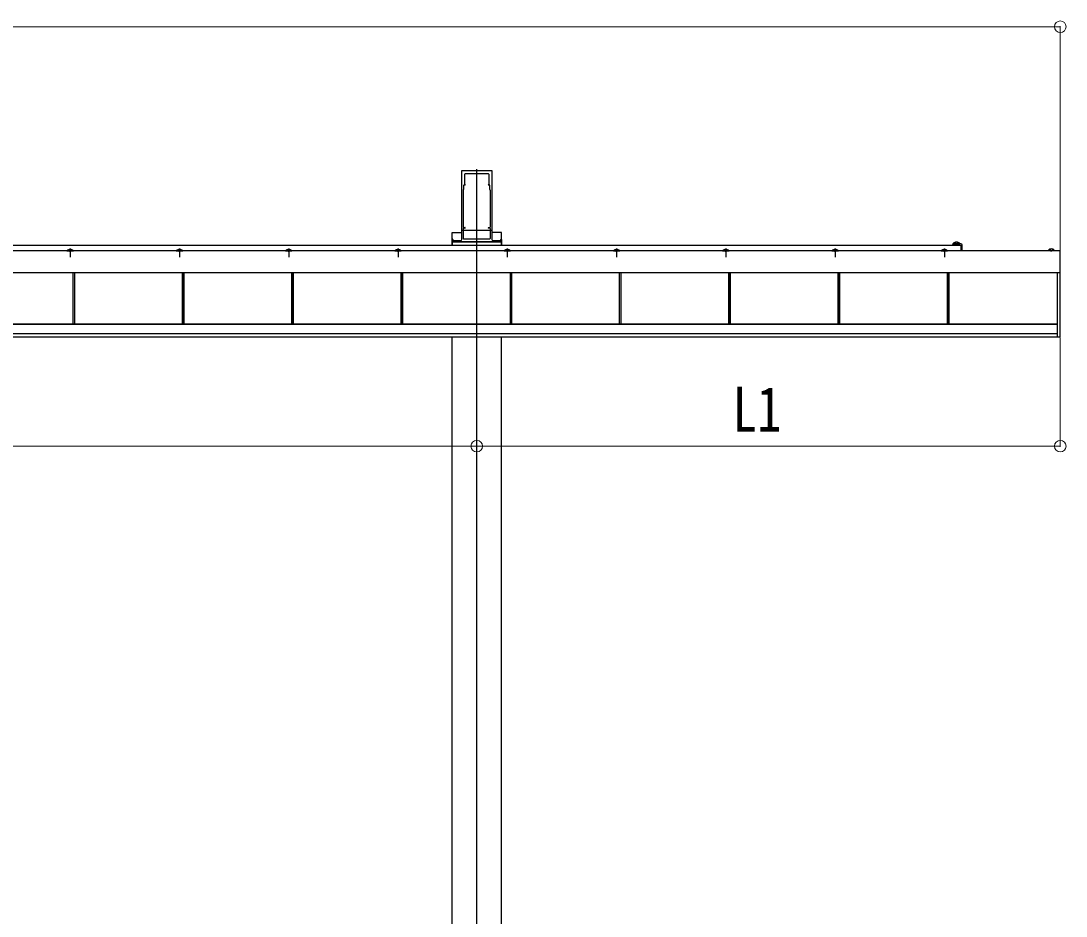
# Model space of a CAD drawing. Units: millimetres, scale not verified. Extents: x -10512 to 10512, y -7425 to 7425.
# Drawn here: x 42 to 1955, y -3119 to -1480 of the extents above; entities that cross this region are included whole.
import ezdxf
from ezdxf.enums import TextEntityAlignment as Align

# ---------------------------------------------------------------- set-up
doc = ezdxf.new("R2010")
doc.units = ezdxf.units.MM
doc.header["$LTSCALE"] = 30
for name, color, linetype in [('0-0_0', 7, 'Continuous'), ('0-4_YKK_12', 2, 'Continuous'), ('0-6_YKK_A1', 4, 'Continuous')]:
    doc.layers.add(name, color=color, linetype=linetype)
doc.layers.add('0-7_YKK_D', color=6, linetype='Continuous', lineweight=18)
doc.styles.add('ＭＳ ゴシック', font='')
doc.styles.get('ＭＳ ゴシック').set_extended_font_data('MS Gothic')

msp = doc.modelspace()

# ---------------------------------------------------------------- linework, layer by layer
at = {"layer": '0-0_0'}
for p, q in [((848.51, -1879.82), (848.51, -1754.89)), ((849.51, -1753.89), (902.51, -1753.89)), ((897.51, -1759.89), (854.51, -1759.89)), ((903.51, -1754.89), (903.51, -1879.82)), ((853.51, -1760.89), (853.51, -1778.59)), ((853.81, -1778.89), (854.26, -1778.89)), ((897.76, -1778.89), (898.21, -1778.89)), ((898.51, -1778.59), (898.51, -1760.89)), ((851.01, -1790.01), (851.01, -1856.82)), ((851.92, -1788.98), (851.09, -1789.8)), ((852.01, -1781.39), (852.01, -1788.76)), ((854.26, -1780.39), (853.01, -1780.39)), ((899.01, -1780.39), (897.76, -1780.39)), ((900.01, -1788.76), (900.01, -1781.39)), ((900.92, -1789.8), (900.09, -1788.98)), ((901.01, -1856.82), (901.01, -1790.01)), ((851.01, -1860.32), (851.01, -1877.82)), ((852.01, -1857.82), (854.26, -1857.82)), ((854.26, -1859.32), (852.01, -1859.32)), ((897.76, -1857.82), (900.01, -1857.82)), ((900.01, -1859.32), (897.76, -1859.32)), ((901.01, -1877.82), (901.01, -1860.32)), ((831.01, -1883.32), (831.01, -1879.92)), ((920.01, -1884.32), (832.01, -1884.32)), ((832.21, -1879.92), (832.21, -1881.52)), ((832.51, -1881.82), (846.51, -1881.82)), ((852.01, -1878.82), (900.01, -1878.82)), ((905.51, -1881.82), (919.51, -1881.82)), ((919.81, -1881.52), (919.81, -1879.92)), ((921.01, -1879.92), (921.01, -1883.32)), ((1753.55, -1887.83), (1748.26, -1887.83)), ((1748.26, -1890.33), (1761.71, -1890.33)), ((1762.01, -1887.83), (1754.46, -1887.83)), ((1762.01, -1890.63), (1762.01, -1900.33)), ((1764.51, -1900.33), (1764.51, -1890.33))]:
    msp.add_line(p, q, dxfattribs=at)
for centre, radius, start, end in [((849.51, -1754.89), 1, 90, 180), ((854.51, -1760.89), 1, 90, 180), ((897.51, -1760.89), 1, 0, 90), ((902.51, -1754.89), 1, 0, 90), ((853.81, -1778.59), 0.3, 180, 270), ((854.26, -1779.64), 0.75, 270, 90), ((897.76, -1779.64), 0.75, 90, 270), ((898.21, -1778.59), 0.3, 270, 360), ((851.31, -1790.01), 0.3, 135, 180), ((851.71, -1788.76), 0.3, 315, 0), ((853.01, -1781.39), 1, 90, 180), ((899.01, -1781.39), 1, 360, 90), ((900.31, -1788.76), 0.3, 180, 225), ((900.71, -1790.01), 0.3, 0, 45), ((852.01, -1856.82), 1, 180, 270), ((852.01, -1860.32), 1, 90, 180), ((854.26, -1858.57), 0.75, 270, 90), ((897.76, -1858.57), 0.75, 90, 270), ((900.01, -1856.82), 1, 270, 0), ((900.01, -1860.32), 1, 0, 90), ((831.61, -1879.92), 0.6, 0, 180), ((832.01, -1883.32), 1, 180, 270), ((832.51, -1881.52), 0.3, 180, 270), ((846.51, -1879.82), 2, 270, 0), ((852.01, -1877.82), 1, 180, 270), ((900.01, -1877.82), 1, 270, 0), ((905.51, -1879.82), 2, 180, 270), ((919.51, -1881.52), 0.3, 270, 0), ((920.41, -1879.92), 0.6, 0, 180), ((920.01, -1883.32), 1, 270, 0), ((1748.26, -1889.08), 1.25, 90, 270), ((1753.55, -1888.03), 0.2, 23.57818, 90), ((1754.01, -1887.83), 0.3, 203.57818, 336.42182), ((1754.46, -1888.03), 0.2, 90, 156.42182), ((1761.71, -1890.63), 0.3, 0, 90), ((1762.01, -1890.33), 2.5, 0, 90)]:
    msp.add_arc(centre, radius, start, end, dxfattribs=at)
at = {"layer": '0-4_YKK_12'}
msp.add_line((876.01, -4808.53), (876.01, -1751.39), dxfattribs=at)
at = {"layer": '0-6_YKK_A1'}
for p, q in [((848.51, -1753.89), (903.51, -1753.89)), ((848.51, -1875.24), (848.51, -1753.89)), ((903.51, -1753.89), (903.51, -1875.24)), ((830.81, -1890.33), (830.81, -1866.98)), ((830.81, -1866.98), (848.51, -1866.98)), ((848.51, -1862.76), (903.51, -1862.76)), ((921.21, -1866.98), (903.51, -1866.98)), ((921.21, -1890.33), (921.21, -1866.98)), ((-2883.99, -1890.33), (1748.26, -1890.33)), ((831.01, -1883.32), (831.01, -1890.33)), ((832.01, -1884.32), (920.01, -1884.32)), ((921.01, -1883.32), (921.01, -1890.33)), ((1748.11, -1887.32), (1748.11, -1887.83)), ((1748.11, -1887.83), (1759.91, -1887.83)), ((-3065.99, -1900.33), (1944.01, -1900.33)), ((137.81, -1901.41), (126.01, -1901.41)), ((131.91, -1896.41), (131.91, -1912.41)), ((137.81, -1900.9), (137.81, -1901.41)), ((337.81, -1901.41), (326.01, -1901.41)), ((331.91, -1896.41), (331.91, -1912.41)), ((337.81, -1900.9), (337.81, -1901.41)), ((537.81, -1901.41), (526.01, -1901.41)), ((531.91, -1896.41), (531.91, -1912.41)), ((537.81, -1900.9), (537.81, -1901.41)), ((737.81, -1901.41), (726.01, -1901.41)), ((731.91, -1896.41), (731.91, -1912.41)), ((737.81, -1900.9), (737.81, -1901.41)), ((937.81, -1901.41), (926.01, -1901.41)), ((931.91, -1896.41), (931.91, -1912.41)), ((937.81, -1900.9), (937.81, -1901.41)), ((1137.81, -1901.41), (1126.01, -1901.41)), ((1131.91, -1896.41), (1131.91, -1912.41)), ((1137.81, -1900.9), (1137.81, -1901.41)), ((1337.81, -1901.41), (1326.01, -1901.41)), ((1331.91, -1896.41), (1331.91, -1912.41)), ((1337.81, -1900.9), (1337.81, -1901.41)), ((1537.81, -1901.41), (1526.01, -1901.41)), ((1531.91, -1896.41), (1531.91, -1912.41)), ((1537.81, -1900.9), (1537.81, -1901.41)), ((1737.81, -1901.41), (1726.01, -1901.41)), ((1731.91, -1896.41), (1731.91, -1912.41)), ((1737.81, -1900.9), (1737.81, -1901.41)), ((1921.61, -1899.9), (1921.61, -1900.41)), ((1921.61, -1900.41), (1933.41, -1900.41)), ((1943.51, -1940.48), (1943.51, -1900.33)), ((1944.01, -1940.48), (1944.01, -1900.33)), ((-3065.99, -1940.28), (1944.01, -1940.28)), ((-3065.99, -1940.48), (1944.01, -1940.48)), ((137.51, -2034.29), (137.51, -1940.48)), ((140.11, -2034.29), (140.11, -1940.48)), ((140.51, -2034.29), (140.51, -1940.48)), ((337.51, -2034.29), (337.51, -1940.48)), ((340.11, -2034.29), (340.11, -1940.48)), ((340.51, -2034.29), (340.51, -1940.48)), ((537.51, -2034.29), (537.51, -1940.48)), ((540.11, -2034.29), (540.11, -1940.48)), ((540.51, -2034.29), (540.51, -1940.48)), ((737.51, -2034.29), (737.51, -1940.48)), ((740.11, -2034.29), (740.11, -1940.48)), ((740.51, -2034.29), (740.51, -1940.48)), ((937.51, -2034.29), (937.51, -1940.48)), ((940.11, -2034.29), (940.11, -1940.48)), ((940.51, -2034.29), (940.51, -1940.48)), ((1137.51, -2034.29), (1137.51, -1940.48)), ((1140.11, -2034.29), (1140.11, -1940.48)), ((1140.51, -2034.29), (1140.51, -1940.48)), ((1337.51, -2034.29), (1337.51, -1940.48)), ((1340.11, -2034.29), (1340.11, -1940.48)), ((1340.51, -2034.29), (1340.51, -1940.48)), ((1537.51, -2034.29), (1537.51, -1940.48)), ((1540.11, -2034.29), (1540.11, -1940.48)), ((1540.51, -2034.29), (1540.51, -1940.48)), ((1737.51, -2034.29), (1737.51, -1940.48)), ((1740.11, -2034.29), (1740.11, -1940.48)), ((1740.51, -2034.29), (1740.51, -1940.48)), ((1939.01, -2058.5), (1939.01, -1940.48)), ((1944.01, -2058.5), (1944.01, -1940.28)), ((-3060.99, -2034.29), (1939.01, -2034.29)), ((-3060.99, -2035.04), (1939.01, -2035.04)), ((-3065.99, -2058.5), (1944.01, -2058.5)), ((-3060.99, -2052.02), (1939.01, -2052.02)), ((830.81, -3833.7), (830.81, -2058.53)), ((921.21, -3833.7), (921.21, -2058.53))]:
    msp.add_line(p, q, dxfattribs=at)
for points in [[(1748.11, -1887.32), (1759.91, -1887.32), (1759.91, -1887.83)], [(1751.51, -1885.22), (1752.86, -1888), (1754.01, -1888.61)], [(1756.51, -1885.22), (1755.15, -1888), (1754.01, -1888.61)], [(137.81, -1900.9), (126.01, -1900.9), (126.01, -1901.41)], [(129.41, -1898.8), (130.76, -1901.58), (131.91, -1902.19)], [(134.41, -1898.8), (133.05, -1901.58), (131.91, -1902.19)], [(337.81, -1900.9), (326.01, -1900.9), (326.01, -1901.41)], [(329.41, -1898.8), (330.76, -1901.58), (331.91, -1902.19)], [(334.41, -1898.8), (333.05, -1901.58), (331.91, -1902.19)], [(537.81, -1900.9), (526.01, -1900.9), (526.01, -1901.41)], [(529.41, -1898.8), (530.76, -1901.58), (531.91, -1902.19)], [(534.41, -1898.8), (533.05, -1901.58), (531.91, -1902.19)], [(737.81, -1900.9), (726.01, -1900.9), (726.01, -1901.41)], [(729.41, -1898.8), (730.76, -1901.58), (731.91, -1902.19)], [(734.41, -1898.8), (733.05, -1901.58), (731.91, -1902.19)], [(937.81, -1900.9), (926.01, -1900.9), (926.01, -1901.41)], [(929.41, -1898.8), (930.76, -1901.58), (931.91, -1902.19)], [(934.41, -1898.8), (933.05, -1901.58), (931.91, -1902.19)], [(1137.81, -1900.9), (1126.01, -1900.9), (1126.01, -1901.41)], [(1129.41, -1898.8), (1130.76, -1901.58), (1131.91, -1902.19)], [(1134.41, -1898.8), (1133.05, -1901.58), (1131.91, -1902.19)], [(1337.81, -1900.9), (1326.01, -1900.9), (1326.01, -1901.41)], [(1329.41, -1898.8), (1330.76, -1901.58), (1331.91, -1902.19)], [(1334.41, -1898.8), (1333.05, -1901.58), (1331.91, -1902.19)], [(1537.81, -1900.9), (1526.01, -1900.9), (1526.01, -1901.41)], [(1529.41, -1898.8), (1530.76, -1901.58), (1531.91, -1902.19)], [(1534.41, -1898.8), (1533.05, -1901.58), (1531.91, -1902.19)], [(1737.81, -1900.9), (1726.01, -1900.9), (1726.01, -1901.41)], [(1729.41, -1898.8), (1730.76, -1901.58), (1731.91, -1902.19)], [(1734.41, -1898.8), (1733.05, -1901.58), (1731.91, -1902.19)], [(1921.61, -1899.9), (1933.41, -1899.9), (1933.41, -1900.41)], [(1925.01, -1897.8), (1926.36, -1900.58), (1927.51, -1901.19)], [(1930.01, -1897.8), (1928.65, -1900.58), (1927.51, -1901.19)]]:
    msp.add_lwpolyline(points, dxfattribs=at)
for centre in [(1754.01, -1893.07), (131.91, -1906.64), (331.91, -1906.64), (531.91, -1906.64), (731.91, -1906.64), (931.91, -1906.64), (1131.91, -1906.64), (1331.91, -1906.64), (1531.91, -1906.64), (1731.91, -1906.64), (1927.51, -1905.64)]:
    msp.add_arc(centre, 8.23, 44.2189, 135.7811, dxfattribs=at)
at = {"layer": '0-7_YKK_D'}
for p, q in [((1944.01, -1490.33), (-3065.99, -1490.33)), ((1944.01, -1899.33), (1944.01, -1489.33)), ((876.01, -2059.53), (876, -2259.56)), ((876.01, -2060.53), (876.01, -2259.53)), ((1944.01, -2059.5), (1944.01, -2259.53)), ((-1998, -2258.53), (876, -2258.56)), ((876.01, -2258.53), (1944.01, -2258.53))]:
    msp.add_line(p, q, dxfattribs=at)
for centre in [(1944.01, -1490.33), (876.01, -2258.53), (876, -2258.56), (1944.01, -2258.53)]:
    msp.add_circle(centre, 10.62, dxfattribs=at)

# ---------------------------------------------------------------- texts
at = {"layer": '0-7_YKK_D', "style": 'ＭＳ ゴシック', "width": 0.8}
msp.add_text('L1', height=82.48, dxfattribs=at).set_placement((1344.01, -2256.86), align=Align.BOTTOM_LEFT)

doc.saveas('drawing.dxf')
